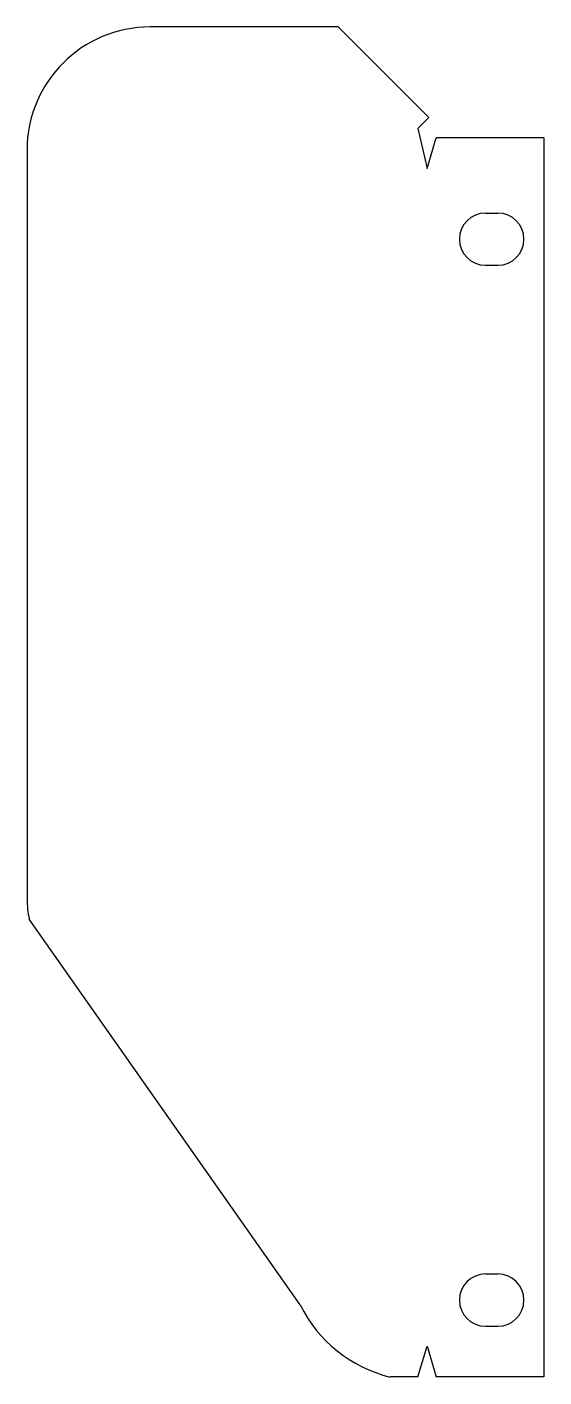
# Model space of a CAD drawing. Extents: x 2 to 170, y 3 to 442.
import ezdxf

# ---------------------------------------------------------------- set-up
doc = ezdxf.new("R2010")
doc.units = 0
doc.layers.get('0').update_dxf_attribs({"linetype": 'CONTINUOUS'})

msp = doc.modelspace()

# ---------------------------------------------------------------- linework, layer by layer
for p, q in [((103.35, 441.56), (42.28, 441.56)), ((132.81, 412.09), (103.35, 441.56)), ((132.81, 412.09), (129.28, 408.56)), ((129.28, 408.56), (132.28, 395.56)), ((132.28, 395.56), (135.28, 405.56)), ((170.28, 405.56), (135.28, 405.56)), ((170.28, 405.56), (170.28, 2.56)), ((2.28, 401.56), (2.28, 158.03)), ((151.28, 381.06), (155.28, 381.06)), ((151.28, 364.06), (155.28, 364.06)), ((91.03, 26.01), (3, 151.49)), ((151.28, 36.06), (155.28, 36.06)), ((151.28, 19.06), (155.28, 19.06)), ((129.28, 2.56), (132.28, 12.56)), ((132.28, 12.56), (135.28, 2.56)), ((129.28, 2.56), (120.31, 2.56)), ((170.28, 2.56), (135.28, 2.56))]:
    msp.add_line(p, q)
for centre, radius, start, end in [((42.28, 401.56), 40, 90, 180), ((151.28, 372.56), 8.5, 90, 270), ((155.28, 372.56), 8.5, 270, 90), ((32.28, 158.03), 30, 180, 192.5953), ((151.28, 27.56), 8.5, 90, 270), ((155.28, 27.56), 8.5, 270, 90), ((130.88, 45.74), 44.46, 206.3415, 256.2537)]:
    msp.add_arc(centre, radius, start, end)

doc.saveas('drawing.dxf')
